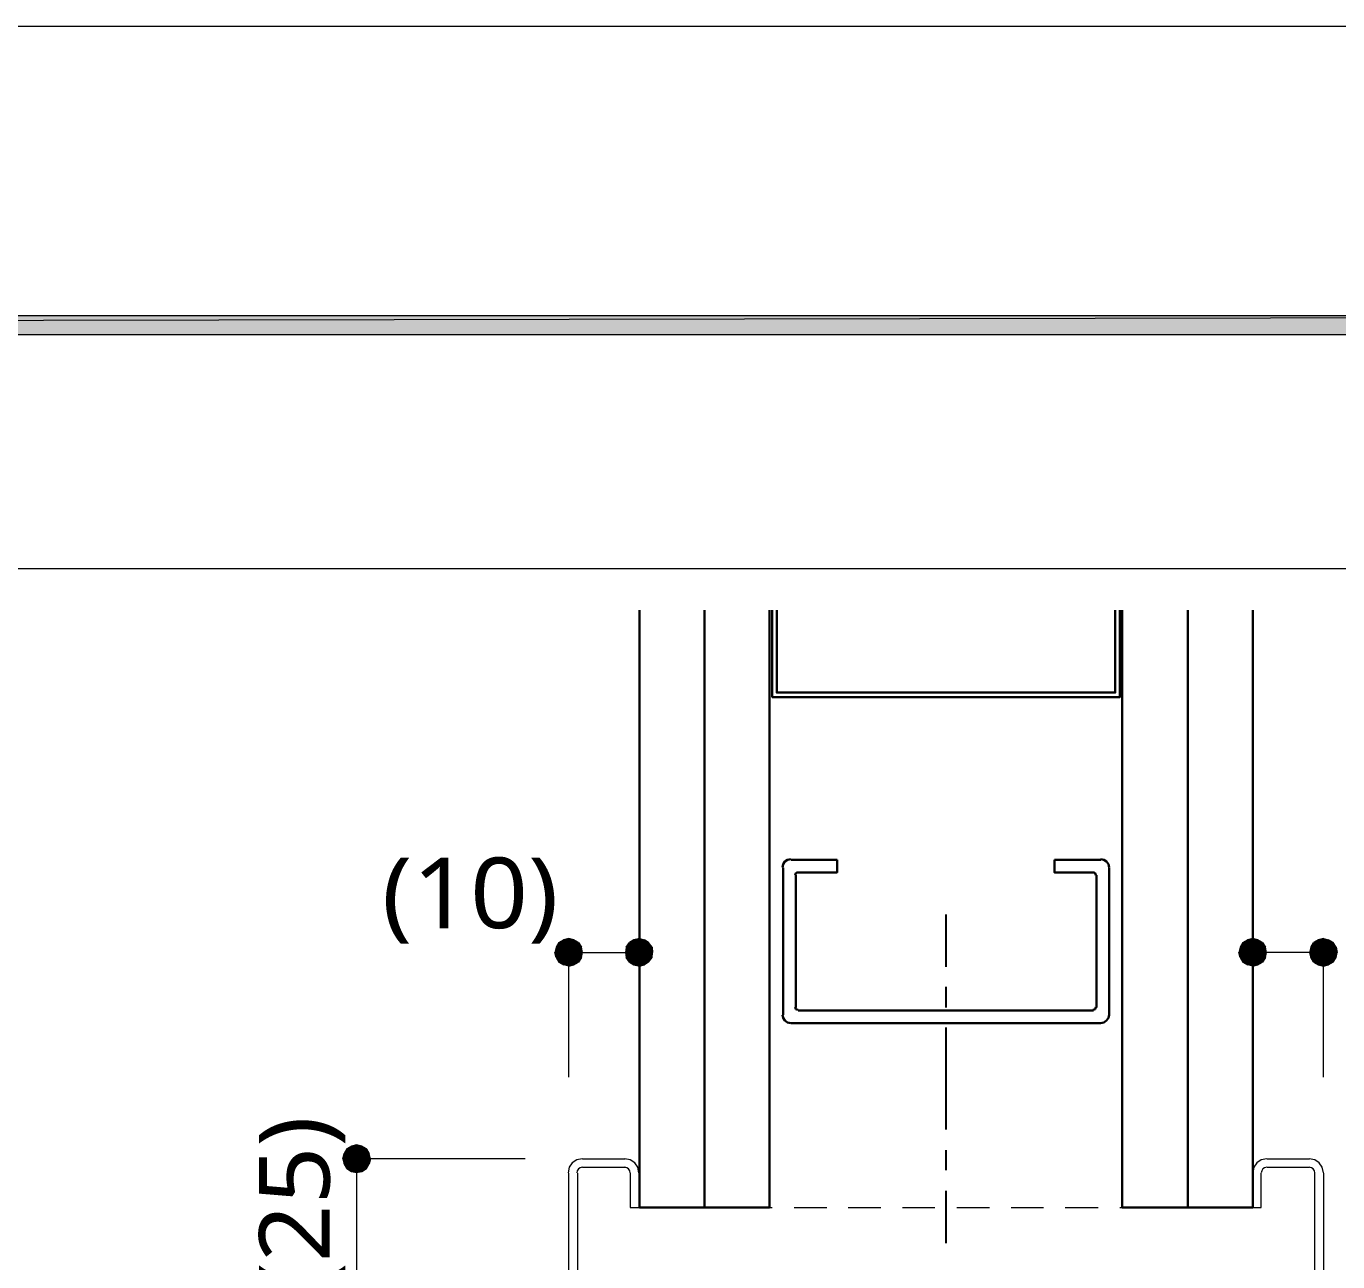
# Model space of a CAD drawing. Header units: millimetres. Extents: x 0 to 420, y 0 to 297.
# Drawn here: x 296.7 to 345, y 251.48 to 296.97 of the extents above; entities that cross this region are included whole.
import ezdxf
from ezdxf.enums import TextEntityAlignment as Align

# ---------------------------------------------------------------- set-up
doc = ezdxf.new("R2010")
doc.units = ezdxf.units.MM
doc.styles.add('kst32b', font='NotoSansJP-Variable.ttf')

msp = doc.modelspace()

# ---------------------------------------------------------------- hatches: boundary and pattern name
h = msp.add_hatch(color=7)
h.paths.add_polyline_path([(394.166, 285.623), (394.166, 286.321), (26.183, 285.623), (394.166, 285.623)])
h.paths.add_polyline_path([(394.166, 286.321), (26.183, 285.623), (26.183, 286.321), (394.166, 286.321)])
h = msp.add_hatch(color=7)
h.paths.add_polyline_path([(316.675, 263.377), (316.484, 263.334), (316.675, 262.869), (316.675, 263.377)])
h.paths.add_polyline_path([(316.484, 263.334), (316.675, 262.869), (316.315, 263.229), (316.484, 263.334)])
h.paths.add_polyline_path([(316.675, 262.869), (316.315, 263.229), (316.209, 263.059), (316.675, 262.869)])
for points in [[(316.865, 263.334), (316.675, 263.377), (316.675, 262.869), (316.865, 263.334)], [(342.053, 263.334), (341.863, 263.377), (341.863, 262.869), (342.053, 263.334)], [(319.066, 262.403), (319.278, 262.361), (319.278, 262.869), (319.066, 262.403)], [(344.276, 262.403), (344.466, 262.361), (344.466, 262.869), (344.276, 262.403)], [(308.398, 255.46), (308.356, 255.27), (308.864, 255.27), (308.398, 255.46)], [(309.33, 255.079), (309.372, 255.27), (308.864, 255.27), (309.33, 255.079)], [(309.33, 255.079), (309.372, 255.27), (308.864, 255.27), (309.33, 255.079)]]:
    msp.add_hatch(color=7).paths.add_polyline_path(points)
h = msp.add_hatch(color=7)
h.paths.add_polyline_path([(317.182, 262.869), (317.14, 263.059), (316.675, 262.869), (317.182, 262.869)])
h.paths.add_polyline_path([(317.14, 263.059), (316.675, 262.869), (317.034, 263.229), (317.14, 263.059)])
h.paths.add_polyline_path([(316.675, 262.869), (317.034, 263.229), (316.865, 263.334), (316.675, 262.869)])
h = msp.add_hatch(color=7)
h.paths.add_polyline_path([(319.066, 263.334), (318.918, 263.229), (319.278, 262.869), (319.066, 263.334)])
h.paths.add_polyline_path([(318.918, 263.229), (319.278, 262.869), (318.791, 263.059), (318.918, 263.229)])
h.paths.add_polyline_path([(319.278, 262.869), (318.791, 263.059), (318.77, 262.869), (319.278, 262.869)])
h = msp.add_hatch(color=7)
h.paths.add_polyline_path([(319.617, 263.229), (319.469, 263.334), (319.278, 262.869), (319.617, 263.229)])
h.paths.add_polyline_path([(319.469, 263.334), (319.278, 262.869), (319.278, 263.377), (319.469, 263.334)])
h.paths.add_polyline_path([(319.278, 262.869), (319.278, 263.377), (319.066, 263.334), (319.278, 262.869)])
h = msp.add_hatch(color=7)
h.paths.add_polyline_path([(341.863, 263.377), (341.672, 263.334), (341.863, 262.869), (341.863, 263.377)])
h.paths.add_polyline_path([(341.672, 263.334), (341.863, 262.869), (341.503, 263.229), (341.672, 263.334)])
h.paths.add_polyline_path([(341.863, 262.869), (341.503, 263.229), (341.397, 263.059), (341.863, 262.869)])
h = msp.add_hatch(color=7)
h.paths.add_polyline_path([(342.371, 262.869), (342.329, 263.059), (341.863, 262.869), (342.371, 262.869)])
h.paths.add_polyline_path([(342.329, 263.059), (341.863, 262.869), (342.223, 263.229), (342.329, 263.059)])
h.paths.add_polyline_path([(341.863, 262.869), (342.223, 263.229), (342.053, 263.334), (341.863, 262.869)])
h = msp.add_hatch(color=7)
h.paths.add_polyline_path([(344.276, 263.334), (344.106, 263.229), (344.466, 262.869), (344.276, 263.334)])
h.paths.add_polyline_path([(344.106, 263.229), (344.466, 262.869), (344.001, 263.059), (344.106, 263.229)])
h.paths.add_polyline_path([(344.466, 262.869), (344.001, 263.059), (343.958, 262.869), (344.466, 262.869)])
h = msp.add_hatch(color=7)
h.paths.add_polyline_path([(344.826, 263.229), (344.657, 263.334), (344.466, 262.869), (344.826, 263.229)])
h.paths.add_polyline_path([(344.657, 263.334), (344.466, 262.869), (344.466, 263.377), (344.657, 263.334)])
h.paths.add_polyline_path([(344.466, 262.869), (344.466, 263.377), (344.276, 263.334), (344.466, 262.869)])
h = msp.add_hatch(color=7)
h.paths.add_polyline_path([(316.209, 263.059), (316.166, 262.869), (316.675, 262.869), (316.209, 263.059)])
h.paths.add_polyline_path([(316.166, 262.869), (316.675, 262.869), (316.209, 262.678), (316.166, 262.869)])
h.paths.add_polyline_path([(316.675, 262.869), (316.209, 262.678), (316.315, 262.509), (316.675, 262.869)])
h = msp.add_hatch(color=7)
h.paths.add_polyline_path([(316.315, 262.509), (316.484, 262.403), (316.675, 262.869), (316.315, 262.509)])
h.paths.add_polyline_path([(316.484, 262.403), (316.675, 262.869), (316.675, 262.361), (316.484, 262.403)])
h.paths.add_polyline_path([(316.675, 262.869), (316.675, 262.361), (316.865, 262.403), (316.675, 262.869)])
h = msp.add_hatch(color=7)
h.paths.add_polyline_path([(316.865, 262.403), (317.034, 262.509), (316.675, 262.869), (316.865, 262.403)])
h.paths.add_polyline_path([(317.034, 262.509), (316.675, 262.869), (317.14, 262.678), (317.034, 262.509)])
h.paths.add_polyline_path([(316.675, 262.869), (317.14, 262.678), (317.182, 262.869), (316.675, 262.869)])
h = msp.add_hatch(color=7)
h.paths.add_polyline_path([(318.77, 262.869), (318.791, 262.678), (319.278, 262.869), (318.77, 262.869)])
h.paths.add_polyline_path([(318.791, 262.678), (319.278, 262.869), (318.918, 262.509), (318.791, 262.678)])
h.paths.add_polyline_path([(319.278, 262.869), (318.918, 262.509), (319.066, 262.403), (319.278, 262.869)])
h = msp.add_hatch(color=7)
h.paths.add_polyline_path([(319.744, 262.678), (319.765, 262.869), (319.278, 262.869), (319.744, 262.678)])
h.paths.add_polyline_path([(319.765, 262.869), (319.278, 262.869), (319.744, 263.059), (319.765, 262.869)])
h.paths.add_polyline_path([(319.278, 262.869), (319.744, 263.059), (319.617, 263.229), (319.278, 262.869)])
h = msp.add_hatch(color=7)
h.paths.add_polyline_path([(319.278, 262.361), (319.469, 262.403), (319.278, 262.869), (319.278, 262.361)])
h.paths.add_polyline_path([(319.469, 262.403), (319.278, 262.869), (319.617, 262.509), (319.469, 262.403)])
h.paths.add_polyline_path([(319.278, 262.869), (319.617, 262.509), (319.744, 262.678), (319.278, 262.869)])
h = msp.add_hatch(color=7)
h.paths.add_polyline_path([(341.397, 263.059), (341.355, 262.869), (341.863, 262.869), (341.397, 263.059)])
h.paths.add_polyline_path([(341.355, 262.869), (341.863, 262.869), (341.397, 262.678), (341.355, 262.869)])
h.paths.add_polyline_path([(341.863, 262.869), (341.397, 262.678), (341.503, 262.509), (341.863, 262.869)])
h = msp.add_hatch(color=7)
h.paths.add_polyline_path([(341.503, 262.509), (341.672, 262.403), (341.863, 262.869), (341.503, 262.509)])
h.paths.add_polyline_path([(341.672, 262.403), (341.863, 262.869), (341.863, 262.361), (341.672, 262.403)])
h.paths.add_polyline_path([(341.863, 262.869), (341.863, 262.361), (342.053, 262.403), (341.863, 262.869)])
h = msp.add_hatch(color=7)
h.paths.add_polyline_path([(342.053, 262.403), (342.223, 262.509), (341.863, 262.869), (342.053, 262.403)])
h.paths.add_polyline_path([(342.223, 262.509), (341.863, 262.869), (342.329, 262.678), (342.223, 262.509)])
h.paths.add_polyline_path([(341.863, 262.869), (342.329, 262.678), (342.371, 262.869), (341.863, 262.869)])
h = msp.add_hatch(color=7)
h.paths.add_polyline_path([(343.958, 262.869), (344.001, 262.678), (344.466, 262.869), (343.958, 262.869)])
h.paths.add_polyline_path([(344.001, 262.678), (344.466, 262.869), (344.106, 262.509), (344.001, 262.678)])
h.paths.add_polyline_path([(344.466, 262.869), (344.106, 262.509), (344.276, 262.403), (344.466, 262.869)])
h = msp.add_hatch(color=7)
h.paths.add_polyline_path([(344.932, 262.678), (344.974, 262.869), (344.466, 262.869), (344.932, 262.678)])
h.paths.add_polyline_path([(344.974, 262.869), (344.466, 262.869), (344.932, 263.059), (344.974, 262.869)])
h.paths.add_polyline_path([(344.466, 262.869), (344.932, 263.059), (344.826, 263.229), (344.466, 262.869)])
h = msp.add_hatch(color=7)
h.paths.add_polyline_path([(344.466, 262.361), (344.657, 262.403), (344.466, 262.869), (344.466, 262.361)])
h.paths.add_polyline_path([(344.657, 262.403), (344.466, 262.869), (344.826, 262.509), (344.657, 262.403)])
h.paths.add_polyline_path([(344.466, 262.869), (344.826, 262.509), (344.932, 262.678), (344.466, 262.869)])
h = msp.add_hatch(color=7)
h.paths.add_polyline_path([(308.504, 255.63), (308.398, 255.46), (308.864, 255.27), (308.504, 255.63)])
h.paths.add_polyline_path([(308.398, 255.46), (308.864, 255.27), (308.356, 255.27), (308.398, 255.46)])
h.paths.add_polyline_path([(308.864, 255.27), (308.356, 255.27), (308.398, 255.079), (308.864, 255.27)])
h = msp.add_hatch(color=7)
h.paths.add_polyline_path([(308.504, 255.63), (308.398, 255.46), (308.864, 255.27), (308.504, 255.63)])
h.paths.add_polyline_path([(308.398, 255.46), (308.864, 255.27), (308.356, 255.27), (308.398, 255.46)])
h.paths.add_polyline_path([(308.864, 255.27), (308.356, 255.27), (308.398, 255.079), (308.864, 255.27)])
h = msp.add_hatch(color=7)
h.paths.add_polyline_path([(308.864, 255.778), (308.673, 255.736), (308.864, 255.27), (308.864, 255.778)])
h.paths.add_polyline_path([(308.673, 255.736), (308.864, 255.27), (308.504, 255.63), (308.673, 255.736)])
h.paths.add_polyline_path([(308.864, 255.27), (308.504, 255.63), (308.398, 255.46), (308.864, 255.27)])
h = msp.add_hatch(color=7)
h.paths.add_polyline_path([(309.054, 255.736), (308.864, 255.778), (308.864, 255.27), (309.054, 255.736)])
h.paths.add_polyline_path([(308.864, 255.778), (308.864, 255.27), (308.673, 255.736), (308.864, 255.778)])
h.paths.add_polyline_path([(308.864, 255.27), (308.673, 255.736), (308.504, 255.63), (308.864, 255.27)])
h = msp.add_hatch(color=7)
h.paths.add_polyline_path([(309.054, 255.736), (308.864, 255.778), (308.864, 255.27), (309.054, 255.736)])
h.paths.add_polyline_path([(308.864, 255.778), (308.864, 255.27), (308.673, 255.736), (308.864, 255.778)])
h.paths.add_polyline_path([(308.864, 255.27), (308.673, 255.736), (308.504, 255.63), (308.864, 255.27)])
h = msp.add_hatch(color=7)
h.paths.add_polyline_path([(309.33, 255.46), (309.224, 255.63), (308.864, 255.27), (309.33, 255.46)])
h.paths.add_polyline_path([(309.224, 255.63), (308.864, 255.27), (309.054, 255.736), (309.224, 255.63)])
h.paths.add_polyline_path([(308.864, 255.27), (309.054, 255.736), (308.864, 255.778), (308.864, 255.27)])
h = msp.add_hatch(color=7)
h.paths.add_polyline_path([(309.372, 255.27), (309.33, 255.46), (308.864, 255.27), (309.372, 255.27)])
h.paths.add_polyline_path([(309.33, 255.46), (308.864, 255.27), (309.224, 255.63), (309.33, 255.46)])
h.paths.add_polyline_path([(308.864, 255.27), (309.224, 255.63), (309.054, 255.736), (308.864, 255.27)])
h = msp.add_hatch(color=7)
h.paths.add_polyline_path([(309.372, 255.27), (309.33, 255.46), (308.864, 255.27), (309.372, 255.27)])
h.paths.add_polyline_path([(309.33, 255.46), (308.864, 255.27), (309.224, 255.63), (309.33, 255.46)])
h.paths.add_polyline_path([(308.864, 255.27), (309.224, 255.63), (309.054, 255.736), (308.864, 255.27)])
h = msp.add_hatch(color=7)
h.paths.add_polyline_path([(308.356, 255.27), (308.398, 255.079), (308.864, 255.27), (308.356, 255.27)])
h.paths.add_polyline_path([(308.398, 255.079), (308.864, 255.27), (308.504, 254.91), (308.398, 255.079)])
h.paths.add_polyline_path([(308.864, 255.27), (308.504, 254.91), (308.673, 254.804), (308.864, 255.27)])
h = msp.add_hatch(color=7)
h.paths.add_polyline_path([(308.398, 255.079), (308.504, 254.91), (308.864, 255.27), (308.398, 255.079)])
h.paths.add_polyline_path([(308.504, 254.91), (308.864, 255.27), (308.673, 254.804), (308.504, 254.91)])
h.paths.add_polyline_path([(308.864, 255.27), (308.673, 254.804), (308.864, 254.762), (308.864, 255.27)])
h = msp.add_hatch(color=7)
h.paths.add_polyline_path([(308.398, 255.079), (308.504, 254.91), (308.864, 255.27), (308.398, 255.079)])
h.paths.add_polyline_path([(308.504, 254.91), (308.864, 255.27), (308.673, 254.804), (308.504, 254.91)])
h.paths.add_polyline_path([(308.864, 255.27), (308.673, 254.804), (308.864, 254.762), (308.864, 255.27)])
h = msp.add_hatch(color=7)
h.paths.add_polyline_path([(308.673, 254.804), (308.864, 254.762), (308.864, 255.27), (308.673, 254.804)])
h.paths.add_polyline_path([(308.864, 254.762), (308.864, 255.27), (309.054, 254.804), (308.864, 254.762)])
h.paths.add_polyline_path([(308.864, 255.27), (309.054, 254.804), (309.224, 254.91), (308.864, 255.27)])
h = msp.add_hatch(color=7)
h.paths.add_polyline_path([(309.224, 254.91), (309.33, 255.079), (308.864, 255.27), (309.224, 254.91)])
h.paths.add_polyline_path([(309.33, 255.079), (308.864, 255.27), (309.372, 255.27), (309.33, 255.079)])
h.paths.add_polyline_path([(308.864, 255.27), (309.372, 255.27), (309.33, 255.46), (308.864, 255.27)])
h = msp.add_hatch(color=7)
h.paths.add_polyline_path([(308.864, 254.762), (309.054, 254.804), (308.864, 255.27), (308.864, 254.762)])
h.paths.add_polyline_path([(309.054, 254.804), (308.864, 255.27), (309.224, 254.91), (309.054, 254.804)])
h.paths.add_polyline_path([(308.864, 255.27), (309.224, 254.91), (309.33, 255.079), (308.864, 255.27)])
h = msp.add_hatch(color=7)
h.paths.add_polyline_path([(308.864, 254.762), (309.054, 254.804), (308.864, 255.27), (308.864, 254.762)])
h.paths.add_polyline_path([(309.054, 254.804), (308.864, 255.27), (309.224, 254.91), (309.054, 254.804)])
h.paths.add_polyline_path([(308.864, 255.27), (309.224, 254.91), (309.33, 255.079), (308.864, 255.27)])

# ---------------------------------------------------------------- linework, layer by layer
at = {"lineweight": 13}
msp.add_lwpolyline([(0.191, 0), (0.191, 296.968), (420.158, 296.968), (420.158, 0)], close=True, dxfattribs=at)
at = {"lineweight": 0}
for points in [[(394.166, 285.623), (394.166, 286.321), (26.183, 285.623)], [(394.166, 286.321), (26.183, 285.623), (26.183, 286.321)], [(316.484, 263.334), (316.675, 262.869), (316.315, 263.229)], [(316.675, 263.377), (316.484, 263.334), (316.675, 262.869)], [(316.865, 263.334), (316.675, 263.377), (316.675, 262.869)], [(316.675, 262.869), (317.034, 263.229), (316.865, 263.334)], [(319.066, 263.334), (318.918, 263.229), (319.278, 262.869)], [(319.278, 262.869), (319.278, 263.377), (319.066, 263.334)], [(319.469, 263.334), (319.278, 262.869), (319.278, 263.377)], [(319.617, 263.229), (319.469, 263.334), (319.278, 262.869)], [(341.672, 263.334), (341.863, 262.869), (341.503, 263.229)], [(341.863, 263.377), (341.672, 263.334), (341.863, 262.869)], [(342.053, 263.334), (341.863, 263.377), (341.863, 262.869)], [(341.863, 262.869), (342.223, 263.229), (342.053, 263.334)], [(344.276, 263.334), (344.106, 263.229), (344.466, 262.869)], [(344.466, 262.869), (344.466, 263.377), (344.276, 263.334)], [(344.657, 263.334), (344.466, 262.869), (344.466, 263.377)], [(344.826, 263.229), (344.657, 263.334), (344.466, 262.869)], [(316.209, 263.059), (316.166, 262.869), (316.675, 262.869)], [(316.166, 262.869), (316.675, 262.869), (316.209, 262.678)], [(316.675, 262.869), (316.315, 263.229), (316.209, 263.059)], [(316.675, 262.869), (316.209, 262.678), (316.315, 262.509)], [(316.315, 262.509), (316.484, 262.403), (316.675, 262.869)], [(316.484, 262.403), (316.675, 262.869), (316.675, 262.361)], [(317.14, 263.059), (316.675, 262.869), (317.034, 263.229)], [(317.182, 262.869), (317.14, 263.059), (316.675, 262.869)], [(316.675, 262.869), (316.675, 262.361), (316.865, 262.403)], [(316.865, 262.403), (317.034, 262.509), (316.675, 262.869)], [(317.034, 262.509), (316.675, 262.869), (317.14, 262.678)], [(316.675, 262.869), (317.14, 262.678), (317.182, 262.869)], [(319.278, 262.869), (318.791, 263.059), (318.77, 262.869)], [(318.77, 262.869), (318.791, 262.678), (319.278, 262.869)], [(318.918, 263.229), (319.278, 262.869), (318.791, 263.059)], [(318.791, 262.678), (319.278, 262.869), (318.918, 262.509)], [(319.278, 262.869), (318.918, 262.509), (319.066, 262.403)], [(319.066, 262.403), (319.278, 262.361), (319.278, 262.869)], [(319.278, 262.869), (319.744, 263.059), (319.617, 263.229)], [(319.765, 262.869), (319.278, 262.869), (319.744, 263.059)], [(319.278, 262.361), (319.469, 262.403), (319.278, 262.869)], [(319.469, 262.403), (319.278, 262.869), (319.617, 262.509)], [(319.278, 262.869), (319.617, 262.509), (319.744, 262.678)], [(319.744, 262.678), (319.765, 262.869), (319.278, 262.869)], [(341.397, 263.059), (341.355, 262.869), (341.863, 262.869)], [(341.355, 262.869), (341.863, 262.869), (341.397, 262.678)], [(341.863, 262.869), (341.503, 263.229), (341.397, 263.059)], [(341.863, 262.869), (341.397, 262.678), (341.503, 262.509)], [(341.503, 262.509), (341.672, 262.403), (341.863, 262.869)], [(341.672, 262.403), (341.863, 262.869), (341.863, 262.361)], [(342.329, 263.059), (341.863, 262.869), (342.223, 263.229)], [(342.371, 262.869), (342.329, 263.059), (341.863, 262.869)], [(341.863, 262.869), (341.863, 262.361), (342.053, 262.403)], [(342.053, 262.403), (342.223, 262.509), (341.863, 262.869)], [(342.223, 262.509), (341.863, 262.869), (342.329, 262.678)], [(341.863, 262.869), (342.329, 262.678), (342.371, 262.869)], [(344.466, 262.869), (344.001, 263.059), (343.958, 262.869)], [(343.958, 262.869), (344.001, 262.678), (344.466, 262.869)], [(344.106, 263.229), (344.466, 262.869), (344.001, 263.059)], [(344.001, 262.678), (344.466, 262.869), (344.106, 262.509)], [(344.466, 262.869), (344.106, 262.509), (344.276, 262.403)], [(344.276, 262.403), (344.466, 262.361), (344.466, 262.869)], [(344.466, 262.869), (344.932, 263.059), (344.826, 263.229)], [(344.974, 262.869), (344.466, 262.869), (344.932, 263.059)], [(344.466, 262.361), (344.657, 262.403), (344.466, 262.869)], [(344.657, 262.403), (344.466, 262.869), (344.826, 262.509)], [(344.466, 262.869), (344.826, 262.509), (344.932, 262.678)], [(344.932, 262.678), (344.974, 262.869), (344.466, 262.869)], [(308.504, 255.63), (308.398, 255.46), (308.864, 255.27)], [(308.864, 255.27), (308.504, 255.63), (308.398, 255.46)], [(308.504, 255.63), (308.398, 255.46), (308.864, 255.27)], [(308.864, 255.27), (308.673, 255.736), (308.504, 255.63)], [(308.673, 255.736), (308.864, 255.27), (308.504, 255.63)], [(308.864, 255.27), (308.673, 255.736), (308.504, 255.63)], [(308.864, 255.778), (308.864, 255.27), (308.673, 255.736)], [(308.864, 255.778), (308.673, 255.736), (308.864, 255.27)], [(308.864, 255.778), (308.864, 255.27), (308.673, 255.736)], [(309.054, 255.736), (308.864, 255.778), (308.864, 255.27)], [(308.864, 255.27), (309.054, 255.736), (308.864, 255.778)], [(309.054, 255.736), (308.864, 255.778), (308.864, 255.27)], [(308.864, 255.27), (309.224, 255.63), (309.054, 255.736)], [(309.224, 255.63), (308.864, 255.27), (309.054, 255.736)], [(308.864, 255.27), (309.224, 255.63), (309.054, 255.736)], [(309.33, 255.46), (308.864, 255.27), (309.224, 255.63)], [(309.33, 255.46), (309.224, 255.63), (308.864, 255.27)], [(309.33, 255.46), (308.864, 255.27), (309.224, 255.63)], [(308.398, 255.46), (308.864, 255.27), (308.356, 255.27)], [(308.398, 255.46), (308.356, 255.27), (308.864, 255.27)], [(308.398, 255.46), (308.864, 255.27), (308.356, 255.27)], [(308.864, 255.27), (308.356, 255.27), (308.398, 255.079)], [(308.356, 255.27), (308.398, 255.079), (308.864, 255.27)], [(308.864, 255.27), (308.356, 255.27), (308.398, 255.079)], [(308.398, 255.079), (308.504, 254.91), (308.864, 255.27)], [(308.398, 255.079), (308.864, 255.27), (308.504, 254.91)], [(308.398, 255.079), (308.504, 254.91), (308.864, 255.27)], [(308.504, 254.91), (308.864, 255.27), (308.673, 254.804)], [(308.864, 255.27), (308.504, 254.91), (308.673, 254.804)], [(308.504, 254.91), (308.864, 255.27), (308.673, 254.804)], [(308.864, 255.27), (308.673, 254.804), (308.864, 254.762)], [(308.673, 254.804), (308.864, 254.762), (308.864, 255.27)], [(308.864, 255.27), (308.673, 254.804), (308.864, 254.762)], [(309.372, 255.27), (309.33, 255.46), (308.864, 255.27)], [(308.864, 255.27), (309.372, 255.27), (309.33, 255.46)], [(309.372, 255.27), (309.33, 255.46), (308.864, 255.27)], [(308.864, 254.762), (309.054, 254.804), (308.864, 255.27)], [(309.054, 254.804), (308.864, 255.27), (309.224, 254.91)], [(308.864, 255.27), (309.224, 254.91), (309.33, 255.079)], [(309.33, 255.079), (309.372, 255.27), (308.864, 255.27)], [(308.864, 254.762), (308.864, 255.27), (309.054, 254.804)], [(308.864, 255.27), (309.054, 254.804), (309.224, 254.91)], [(309.224, 254.91), (309.33, 255.079), (308.864, 255.27)], [(309.33, 255.079), (308.864, 255.27), (309.372, 255.27)], [(308.864, 254.762), (309.054, 254.804), (308.864, 255.27)], [(309.054, 254.804), (308.864, 255.27), (309.224, 254.91)], [(308.864, 255.27), (309.224, 254.91), (309.33, 255.079)], [(309.33, 255.079), (309.372, 255.27), (308.864, 255.27)]]:
    msp.add_lwpolyline(points, close=True, dxfattribs=at)
at = {"lineweight": 13}
for points in [[(394.166, 276.987), (26.183, 276.987)], [(316.675, 258.276), (316.675, 262.911)], [(316.675, 262.869), (319.278, 262.869)], [(344.466, 262.869), (341.863, 262.869)], [(344.466, 258.276), (344.466, 262.911)], [(315.066, 255.27), (308.864, 255.27)], [(308.864, 255.27), (308.864, 250.275), (308.864, 247.269)], [(317.172, 255.27), (316.97, 255.229), (316.805, 255.118), (316.694, 254.953), (316.653, 254.751)], [(317.182, 255.27), (318.749, 255.27)], [(319.257, 254.751), (319.216, 254.953), (319.105, 255.118), (318.94, 255.229), (318.738, 255.27)], [(342.381, 255.27), (342.18, 255.229), (342.015, 255.118), (341.904, 254.953), (341.863, 254.751)], [(342.392, 255.27), (343.958, 255.27)], [(344.466, 254.751), (344.426, 254.953), (344.314, 255.118), (344.15, 255.229), (343.948, 255.27)], [(316.675, 250.783), (316.675, 254.741)], [(317.172, 254.953), (317.094, 254.937), (317.03, 254.894), (316.987, 254.83), (316.971, 254.751)], [(316.992, 254.741), (316.992, 250.783)], [(317.182, 254.953), (318.749, 254.953)], [(318.939, 254.751), (318.924, 254.83), (318.88, 254.894), (318.817, 254.937), (318.738, 254.953)], [(318.939, 254.741), (318.939, 253.471), (319.278, 253.471)], [(319.278, 253.471), (319.278, 254.741)], [(341.863, 254.741), (341.863, 253.471)], [(341.863, 253.471), (342.18, 253.471), (342.18, 254.741)], [(342.381, 254.953), (342.303, 254.937), (342.239, 254.894), (342.196, 254.83), (342.18, 254.751)], [(342.392, 254.953), (343.958, 254.953)], [(344.149, 254.751), (344.133, 254.83), (344.09, 254.894), (344.026, 254.937), (343.948, 254.953)], [(344.149, 250.783), (344.149, 254.741)], [(344.466, 254.741), (344.466, 250.783)], [(318.939, 253.471), (320.167, 253.471)], [(320.971, 253.471), (322.178, 253.471)], [(322.961, 253.471), (324.168, 253.471)], [(324.972, 253.471), (326.178, 253.471)], [(326.962, 253.471), (328.168, 253.471)], [(328.972, 253.471), (330.158, 253.471)], [(330.962, 253.471), (332.169, 253.471)], [(332.973, 253.471), (334.158, 253.471)], [(334.962, 253.471), (336.169, 253.471)], [(336.973, 253.471), (338.159, 253.471)], [(338.963, 253.471), (340.17, 253.471)], [(340.974, 253.471), (342.18, 253.471)]]:
    msp.add_lwpolyline(points, dxfattribs=at)
at = {"lineweight": 30}
for points in [[(319.278, 275.463), (319.278, 253.471)], [(321.67, 275.463), (321.67, 253.471)], [(324.062, 275.463), (324.062, 253.471)], [(336.973, 275.463), (336.973, 272.267), (324.168, 272.267), (324.168, 275.463)], [(324.337, 275.463), (324.337, 272.436), (336.804, 272.436), (336.804, 275.463)], [(337.058, 275.463), (337.058, 253.471)], [(339.471, 275.463), (339.471, 253.471)], [(341.863, 275.463), (341.863, 253.471)], [(324.855, 266.298), (324.736, 266.274), (324.638, 266.208), (324.573, 266.11), (324.548, 265.991)], [(324.866, 266.277), (326.559, 266.277)], [(325.12, 265.811), (326.559, 265.811), (326.559, 266.277)], [(334.56, 266.277), (336.275, 266.277)], [(334.56, 266.277), (334.56, 265.811), (336, 265.811)], [(336.571, 265.991), (336.547, 266.11), (336.481, 266.208), (336.384, 266.274), (336.264, 266.298)], [(324.57, 265.98), (324.57, 260.562)], [(325.109, 265.811), (325.072, 265.804), (325.042, 265.783), (325.022, 265.753), (325.014, 265.716)], [(325.035, 265.705), (325.035, 260.837)], [(336.084, 265.716), (336.077, 265.753), (336.056, 265.783), (336.026, 265.804), (335.989, 265.811)], [(336.105, 265.705), (336.105, 260.837)], [(336.571, 265.98), (336.571, 260.562)], [(325.014, 260.847), (325.022, 260.81), (325.042, 260.78), (325.072, 260.76), (325.109, 260.752)], [(335.989, 260.752), (336.026, 260.76), (336.056, 260.78), (336.077, 260.81), (336.084, 260.847)], [(324.548, 260.572), (324.573, 260.453), (324.638, 260.355), (324.736, 260.289), (324.855, 260.265)], [(325.12, 260.731), (336, 260.731)], [(336.264, 260.265), (336.384, 260.289), (336.481, 260.355), (336.547, 260.453), (336.571, 260.572)], [(324.866, 260.265), (336.275, 260.265)], [(324.062, 253.471), (319.278, 253.471)], [(337.058, 253.471), (341.863, 253.471)]]:
    msp.add_lwpolyline(points, dxfattribs=at)
at = {"lineweight": 25}
for points in [[(330.56, 264.266), (330.56, 262.34)], [(330.56, 261.599), (330.56, 260.837)], [(330.56, 260.096), (330.56, 256.349)], [(330.56, 255.587), (330.56, 254.847)], [(330.56, 254.085), (330.56, 252.158)]]:
    msp.add_lwpolyline(points, dxfattribs=at)

# ---------------------------------------------------------------- texts
at = {"style": 'kst32b'}
for s, p, p2 in [('(10)', (309.795, 263.758), (316.293, 263.758)), ('(25)', (307.869, 250.338), (307.869, 256.835))]:
    msp.add_text(s, height=2.5989, dxfattribs=at).set_placement(p, p2, align=Align.FIT)

doc.saveas('drawing.dxf')
